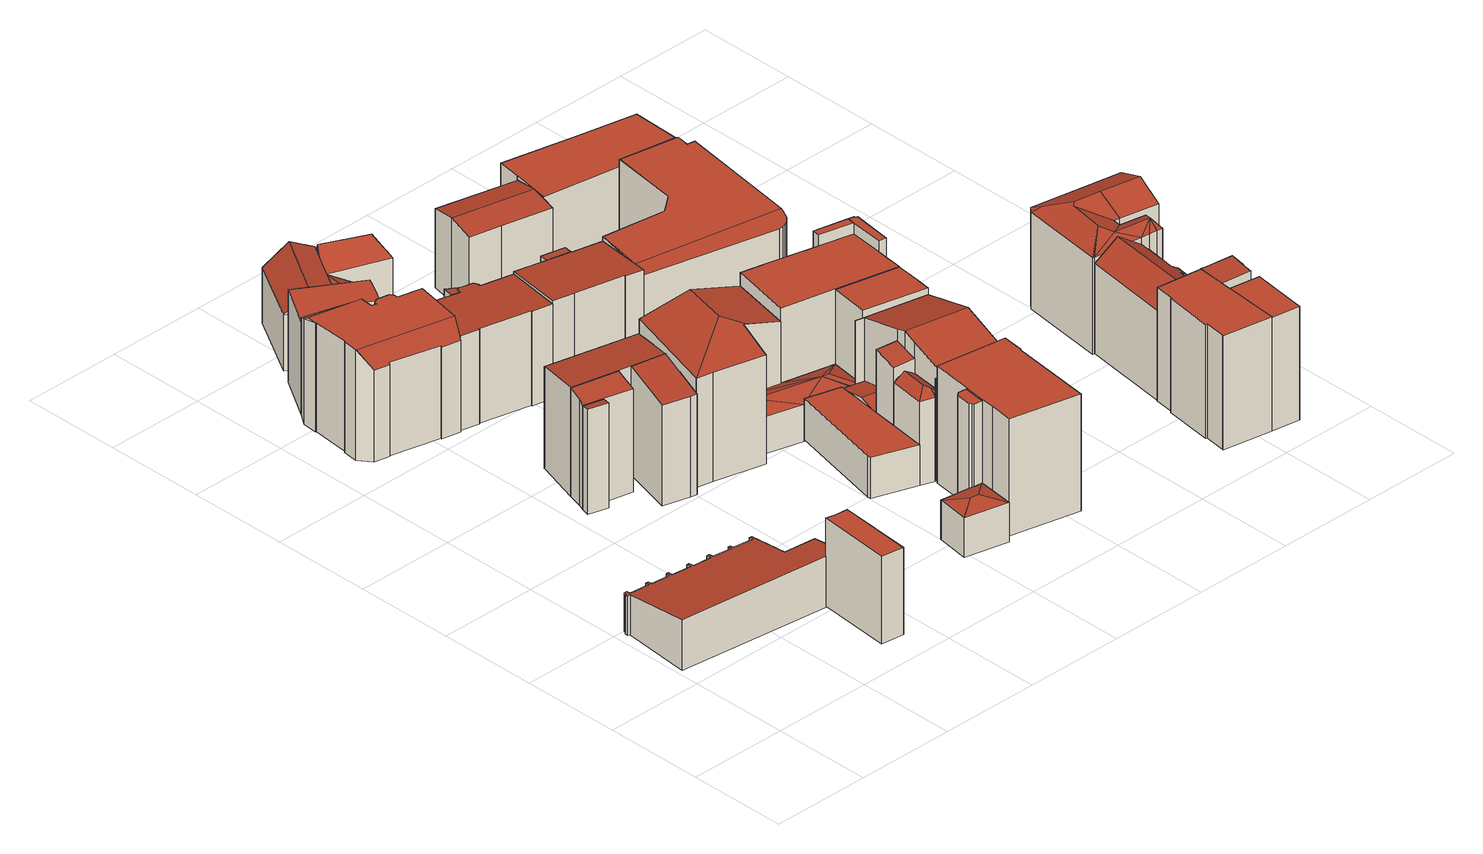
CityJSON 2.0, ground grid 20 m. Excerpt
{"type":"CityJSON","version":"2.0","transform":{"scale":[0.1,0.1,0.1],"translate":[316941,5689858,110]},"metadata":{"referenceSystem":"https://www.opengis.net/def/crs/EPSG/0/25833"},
"CityObjects":{
"building1":{"type":"Building","attributes":{"Gemeindeschluessel":14713000,"Dachtyp_tdc":"tdcPolyFlatRoof","Dachneigung":9.22,"QualitaetDacherkennung":73,"Geometrietyp2DReferenz":"3000","function":"31001_9998","roofType":"2100","measuredHeight":10.36},"geometry":[{"type":"MultiSurface","lod":"2","boundaries":[[[0,1,2,3]],[[1,4,5,2]],[[4,6,7,5]],[[6,8,9,7]],[[8,10,11,9]],[[10,12,13,11]],[[12,14,15,13]],[[14,16,17,15]],[[16,18,19,17]],[[18,20,21,19]],[[20,22,23,21]],[[22,24,25,23]],[[24,26,27,25]],[[26,28,29,27]],[[28,30,31,29]],[[30,32,33,31]],[[32,34,35,33]],[[34,36,37,35]],[[36,38,39,37]],[[38,40,41,39]],[[40,42,43,41]],[[42,44,45,43]],[[44,46,47,45]],[[46,48,49,47]],[[48,50,51,49]],[[50,52,53,51]],[[52,54,55,53]],[[54,56,57,55]],[[56,58,59,57]],[[58,60,61,59]],[[60,62,63,61]],[[62,64,65,63]],[[64,66,67,65]],[[66,68,69,67]],[[68,70,71,69]],[[70,0,3,71]],[[70,68,66,64,62,60,58,56,54,52,50,48,46,44,42,40,38,36,34,32,30,28,26,24,22,20,18,16,14,12,10,8,6,4,1,0]],[[3,2,5,7,9,11,13,15,17,19,21,23,25,27,29,31,33,35,37,39,41,43,45,47,49,51,53,55,57,59,61,63,65,67,69,71]]],"semantics":{"surfaces":[{"type":"WallSurface"},{"type":"RoofSurface"},{"type":"GroundSurface"}],"values":[0,0,0,0,0,0,0,0,0,0,0,0,0,0,0,0,0,0,0,0,0,0,0,0,0,0,0,0,0,0,0,0,0,0,0,0,1,2]}}]},
"building2":{"type":"Building","attributes":{"Dachtyp_tdc":"tdcPolyFlatRoof","Gemeindeschluessel":14713000,"Dachneigung":3.33,"QualitaetDacherkennung":44,"Geometrietyp2DReferenz":"3000","function":"31001_9998","roofType":"2100","measuredHeight":17.86},"geometry":[{"type":"MultiSurface","lod":"2","boundaries":[[[72,73,74,75]],[[73,76,77,74]],[[76,78,79,77]],[[78,80,81,79]],[[80,72,75,81]],[[80,78,76,73,72]],[[75,74,77,79,81]]],"semantics":{"surfaces":[{"type":"WallSurface"},{"type":"RoofSurface"},{"type":"GroundSurface"}],"values":[0,0,0,0,0,1,2]}}]},
"building3":{"type":"Building","attributes":{"Dachtyp_tdc":"tdcFreeFormRoof","Gemeindeschluessel":14713000,"Dachneigung":1.75,"QualitaetDacherkennung":52,"Geometrietyp2DReferenz":"3000","function":"31001_9998","roofType":"5000","measuredHeight":22.44},"geometry":[{"type":"MultiSurface","lod":"2","boundaries":[[[82,83,84,85]],[[83,86,87,84]],[[86,88,89,87]],[[88,90,91,89]],[[90,92,93,91]],[[92,94,95,93]],[[94,96,97,95]],[[96,98,99,97]],[[98,100,101,99]],[[100,102,103,101]],[[102,104,105,103]],[[104,106,107,105]],[[106,108,109,107]],[[108,110,111,109]],[[110,112,113,111]],[[112,114,115,113]],[[114,116,117,115]],[[116,118,119,117]],[[118,120,121,119]],[[120,122,123,121]],[[122,124,125,123]],[[124,82,85,125]],[[94,92,90,88,86,83,126,127]],[[128,110,108,106,129]],[[126,82,124,122,120,118,116,114,112,128,129,104,102,100,98,96,127]],[[106,104,129]],[[112,110,128]],[[83,82,126]],[[96,94,127]],[[85,84,87,89,91,93,95,97,99,101,103,105,107,109,111,113,115,117,119,121,123,125]]],"semantics":{"surfaces":[{"type":"WallSurface"},{"type":"RoofSurface"},{"type":"GroundSurface"}],"values":[0,0,0,0,0,0,0,0,0,0,0,0,0,0,0,0,0,0,0,0,0,0,1,1,1,0,0,0,0,2]}}]},
"building4":{"type":"Building","attributes":{"Gemeindeschluessel":14713000,"Geometrietyp2DReferenz":"3000","function":"31001_9998","roofType":"9999"},"children":["building4-1","building4-2","building4-3","building4-4"]},
"building4-1":{"type":"BuildingPart","attributes":{"Dachtyp_tdc":"tdcPolyFlatRoof","Dachneigung":12,"QualitaetDacherkennung":56,"Geometrietyp2DReferenz":"3000","roofType":"2100","measuredHeight":21.96},"parents":["building4"],"geometry":[{"type":"MultiSurface","lod":"2","boundaries":[[[130,131,132,133,134]],[[135,136,137,138,139]],[[136,140,141,137]],[[142,130,134,143]],[[142,140,136,135,131,130]],[[134,133,138,137,141,143]],[[139,132,131,135]],[[139,138,133,132]],[[143,141,140,142]]],"semantics":{"surfaces":[{"type":"WallSurface"},{"type":"RoofSurface"},{"type":"GroundSurface"},{"type":"ClosureSurface"}],"values":[0,0,0,0,1,2,0,3,3]}}]},
"building4-2":{"type":"BuildingPart","attributes":{"Dachtyp_tdc":"tdcPolyFlatRoof","Dachneigung":8.39,"QualitaetDacherkennung":35,"Geometrietyp2DReferenz":"3000","roofType":"2100","measuredHeight":22.02},"parents":["building4"],"geometry":[{"type":"MultiSurface","lod":"2","boundaries":[[[144,145,146,147]],[[145,148,149,146]],[[148,150,151,149]],[[150,152,153,151]],[[152,154,155,153]],[[152,150,148,145,144,154]],[[155,147,146,149,151,153]],[[147,155,154,144]]],"semantics":{"surfaces":[{"type":"WallSurface"},{"type":"RoofSurface"},{"type":"GroundSurface"},{"type":"ClosureSurface"}],"values":[0,0,0,0,0,1,2,3]}}]},
"building4-3":{"type":"BuildingPart","attributes":{"Dachtyp_tdc":"tdcPolyFlatRoof","Dachneigung":8.34,"QualitaetDacherkennung":40,"Geometrietyp2DReferenz":"3000","roofType":"2100","measuredHeight":21.25},"parents":["building4"],"geometry":[{"type":"MultiSurface","lod":"2","boundaries":[[[132,156,157,133]],[[156,158,159,157]],[[158,139,138,159]],[[139,158,156,132]],[[133,157,159,138]],[[132,133,138,139]]],"semantics":{"surfaces":[{"type":"WallSurface"},{"type":"RoofSurface"},{"type":"GroundSurface"},{"type":"ClosureSurface"}],"values":[0,0,0,1,2,3]}}]},
"building4-4":{"type":"BuildingPart","attributes":{"Dachtyp_tdc":"tdcPolyFlatRoof","Dachneigung":8.18,"QualitaetDacherkennung":77,"Geometrietyp2DReferenz":"3000","roofType":"2100","measuredHeight":22.06},"parents":["building4"],"geometry":[{"type":"MultiSurface","lod":"2","boundaries":[[[160,144,147,161]],[[162,163,142,143,155,154]],[[164,165,166,141,140]],[[165,167,168,166]],[[167,169,170,168]],[[169,160,161,170]],[[169,167,165,164,163,162,144,160]],[[161,147,155,143,141,166,168,170]],[[154,144,162]],[[154,155,147,144]],[[140,142,163,164]],[[140,141,143,142]]],"semantics":{"surfaces":[{"type":"WallSurface"},{"type":"RoofSurface"},{"type":"GroundSurface"},{"type":"ClosureSurface"}],"values":[0,0,0,0,0,0,1,2,0,3,0,3]}}]},
"building5":{"type":"Building","attributes":{"Dachtyp_tdc":"tdcPolyFlatRoof","Gemeindeschluessel":14713000,"Dachneigung":0,"QualitaetDacherkennung":62,"Geometrietyp2DReferenz":"3000","function":"31001_9998","roofType":"1000","measuredHeight":18.76},"geometry":[{"type":"MultiSurface","lod":"2","boundaries":[[[171,172,173,109]],[[172,174,175,173]],[[174,176,177,175]],[[176,178,179,177]],[[178,180,181,179]],[[180,182,183,181]],[[182,184,185,183]],[[184,186,111,185]],[[186,171,109,111]],[[186,184,182,180,178,176,174,172,171]],[[109,173,175,177,179,181,183,185,111]]],"semantics":{"surfaces":[{"type":"WallSurface"},{"type":"RoofSurface"},{"type":"GroundSurface"}],"values":[0,0,0,0,0,0,0,0,0,1,2]}}]},
"building6":{"type":"Building","attributes":{"Dachtyp_tdc":"tdcFreeFormRoof","Gemeindeschluessel":14713000,"Dachneigung":15.65,"QualitaetDacherkennung":9,"Geometrietyp2DReferenz":"3000","function":"31001_9998","roofType":"5000","measuredHeight":9.05},"geometry":[{"type":"MultiSurface","lod":"2","boundaries":[[[187,188,189,190]],[[188,191,192,189]],[[191,193,194,192]],[[193,195,196,194]],[[195,197,198,196]],[[197,199,200,198]],[[199,187,190,200]],[[195,193,201]],[[193,191,188,187,199,202,201]],[[199,197,202]],[[197,195,201,202]],[[190,189,192,194,196,198,200]]],"semantics":{"surfaces":[{"type":"WallSurface"},{"type":"RoofSurface"},{"type":"GroundSurface"}],"values":[0,0,0,0,0,0,0,1,1,1,1,2]}}]},
"building7":{"type":"Building","attributes":{"Dachtyp_tdc":"tdcPolyFlatRoof","Gemeindeschluessel":14713000,"Dachneigung":5.08,"QualitaetDacherkennung":82,"Geometrietyp2DReferenz":"3000","function":"31001_9998","roofType":"2100","measuredHeight":6.04},"geometry":[{"type":"MultiSurface","lod":"2","boundaries":[[[203,204,205,206]],[[204,207,208,205]],[[207,209,210,208]],[[209,211,212,210]],[[211,203,206,212]],[[211,209,207,204,203]],[[206,205,208,210,212]]],"semantics":{"surfaces":[{"type":"WallSurface"},{"type":"RoofSurface"},{"type":"GroundSurface"}],"values":[0,0,0,0,0,1,2]}}]},
"building8":{"type":"Building","attributes":{"Dachtyp_tdc":"tdcPolyFlatRoof","Gemeindeschluessel":14713000,"Dachneigung":3.83,"QualitaetDacherkennung":79,"Geometrietyp2DReferenz":"3000","function":"31001_9998","roofType":"2100","measuredHeight":19.21},"geometry":[{"type":"MultiSurface","lod":"2","boundaries":[[[213,214,215,216]],[[214,217,206,215]],[[217,218,219,206]],[[218,220,212,219]],[[220,221,222,212]],[[221,223,224,222]],[[223,225,226,224]],[[225,227,228,226]],[[227,229,230,228]],[[229,231,232,230]],[[231,233,234,232]],[[233,235,236,234]],[[235,237,238,236]],[[237,239,240,238]],[[239,241,242,240]],[[241,243,244,242]],[[243,213,216,244]],[[243,241,239,237,235,233,231,229,227,225,223,221,220,218,217,214,213]],[[216,215,206,219,212,222,224,226,228,230,232,234,236,238,240,242,244]]],"semantics":{"surfaces":[{"type":"WallSurface"},{"type":"RoofSurface"},{"type":"GroundSurface"}],"values":[0,0,0,0,0,0,0,0,0,0,0,0,0,0,0,0,0,1,2]}}]},
"building9":{"type":"Building","attributes":{"Dachtyp_tdc":"tdcPolyFlatRoof","Gemeindeschluessel":14713000,"Dachneigung":3.35,"QualitaetDacherkennung":30,"Geometrietyp2DReferenz":"3000","function":"31001_9998","roofType":"2100","measuredHeight":17.13},"geometry":[{"type":"MultiSurface","lod":"2","boundaries":[[[245,246,247,248]],[[246,249,250,247]],[[249,251,252,250]],[[251,223,253,252]],[[223,245,248,253]],[[223,251,249,246,245]],[[248,247,250,252,253]]],"semantics":{"surfaces":[{"type":"WallSurface"},{"type":"RoofSurface"},{"type":"GroundSurface"}],"values":[0,0,0,0,0,1,2]}}]},
"building10":{"type":"Building","attributes":{"Gemeindeschluessel":14713000,"Geometrietyp2DReferenz":"3000","function":"31001_9998","roofType":"9999"},"children":["building10-1","building10-2","building10-3"]},
"building10-1":{"type":"BuildingPart","attributes":{"Dachtyp_tdc":"tdcGableRoof","Dachneigung":42.15,"QualitaetDacherkennung":48,"Geometrietyp2DReferenz":"3000","roofType":"3100","measuredHeight":15.61},"parents":["building10"],"geometry":[{"type":"MultiSurface","lod":"2","boundaries":[[[254,255,256,257]],[[258,259,260,261,262]],[[263,264,265,266]],[[264,254,257,265]],[[264,267,268,254]],[[269,270,271,272,273,274,268,267,275]],[[263,275,267,264]],[[254,268,274,276,255]],[[258,270,269,259]],[[257,256,277,261,260,266,265]],[[261,277,278,258,262]],[[277,256,255,278]],[[266,260,259,263]],[[259,269,275,263]],[[258,271,270]],[[276,274,273]],[[258,278,272,271]],[[278,255,276,273,272]]],"semantics":{"surfaces":[{"type":"WallSurface"},{"type":"RoofSurface"},{"type":"GroundSurface"},{"type":"ClosureSurface"}],"values":[0,0,0,0,1,1,0,0,0,2,3,3,3,3,0,0,3,3]}}]},
"building10-2":{"type":"BuildingPart","attributes":{"Dachtyp_tdc":"tdcFreeFormRoof","Dachneigung":56.53,"QualitaetDacherkennung":8,"Geometrietyp2DReferenz":"3000","roofType":"5000","measuredHeight":15.23},"parents":["building10"],"geometry":[{"type":"MultiSurface","lod":"2","boundaries":[[[279,280,281,282]],[[280,283,284,281]],[[283,285,286,284]],[[285,262,261,286]],[[276,287,288,256,255]],[[287,279,282,288]],[[289,271,258,262,285,290]],[[285,283,280,279,290]],[[279,287,276,273,289,290]],[[282,281,284,286,261,277,256,288]],[[272,271,289]],[[277,261,262,258,278]],[[278,258,271,272]],[[273,272,289]],[[277,278,255,256]],[[278,272,273,276,255]]],"semantics":{"surfaces":[{"type":"WallSurface"},{"type":"RoofSurface"},{"type":"GroundSurface"},{"type":"ClosureSurface"}],"values":[0,0,0,0,0,0,1,1,1,2,0,3,3,0,3,3]}}]},
"building10-3":{"type":"BuildingPart","attributes":{"Dachtyp_tdc":"tdcHipAndGableRoof","Dachneigung":42.66,"QualitaetDacherkennung":49,"Geometrietyp2DReferenz":"3000","roofType":"5000","measuredHeight":14.27},"parents":["building10"],"geometry":[{"type":"MultiSurface","lod":"2","boundaries":[[[291,292,293,260,259,269]],[[292,294,295,293]],[[294,296,275,263,266,295]],[[292,291,297]],[[296,294,298]],[[291,296,298,297]],[[294,292,297,298]],[[266,260,293,295]],[[291,269,275,296]],[[259,260,266,263]],[[259,263,275,269]]],"semantics":{"surfaces":[{"type":"WallSurface"},{"type":"RoofSurface"},{"type":"GroundSurface"},{"type":"ClosureSurface"}],"values":[0,0,0,1,0,1,1,2,0,3,3]}}]},
"building11":{"type":"Building","attributes":{"Dachtyp_tdc":"tdcFreeFormRoof","Gemeindeschluessel":14713000,"Dachneigung":13.55,"QualitaetDacherkennung":41,"Geometrietyp2DReferenz":"3000","function":"31001_9998","roofType":"5000","measuredHeight":24.9},"geometry":[{"type":"MultiSurface","lod":"2","boundaries":[[[299,300,301,302]],[[300,303,304,301]],[[303,305,306,304]],[[305,307,308,306]],[[307,309,310,308]],[[309,311,312,310]],[[311,313,314,312]],[[313,299,302,314]],[[303,315,316,309,307,305]],[[315,300,299,317,316]],[[316,317,313,311,309]],[[303,300,315]],[[299,313,317]],[[302,301,304,306,308,310,312,314]]],"semantics":{"surfaces":[{"type":"WallSurface"},{"type":"RoofSurface"},{"type":"GroundSurface"}],"values":[0,0,0,0,0,0,0,0,1,1,1,0,0,2]}}]},
"building12":{"type":"Building","attributes":{"Gemeindeschluessel":14713000,"Geometrietyp2DReferenz":"3000","function":"31001_9998","roofType":"9999"},"children":["building12-1","building12-2","building12-3"]},
"building12-1":{"type":"BuildingPart","attributes":{"Dachtyp_tdc":"tdcPolyFlatRoof","Dachneigung":0,"QualitaetDacherkennung":74,"Geometrietyp2DReferenz":"3000","roofType":"1000","measuredHeight":8.36},"parents":["building12"],"geometry":[{"type":"MultiSurface","lod":"2","boundaries":[[[318,319,320,321]],[[319,322,323,320]],[[322,324,325,326,323]],[[327,328,329,330,331,332]],[[333,318,321,334]],[[333,328,327,335,336,324,322,319,318]],[[321,320,323,326,330,329,334]],[[332,335,327]],[[336,325,324]],[[331,330,326,325]],[[331,325,336,335,332]],[[334,329,328,333]]],"semantics":{"surfaces":[{"type":"WallSurface"},{"type":"RoofSurface"},{"type":"GroundSurface"},{"type":"ClosureSurface"}],"values":[0,0,0,0,0,1,2,0,0,3,3,3]}}]},
"building12-2":{"type":"BuildingPart","attributes":{"Dachtyp_tdc":"tdcGableRoof","Dachneigung":11.64,"QualitaetDacherkennung":30,"Geometrietyp2DReferenz":"3000","roofType":"3100","measuredHeight":9.16},"parents":["building12"],"geometry":[{"type":"MultiSurface","lod":"2","boundaries":[[[325,337,338,326]],[[337,339,340,338]],[[339,341,342,340]],[[341,331,330,342]],[[332,343,344,345,335]],[[339,337,325,336,345,344]],[[339,344,343,341]],[[341,343,332,331]],[[330,326,338,340,342]],[[326,330,331,325]],[[335,345,336]],[[331,332,335,336,325]]],"semantics":{"surfaces":[{"type":"WallSurface"},{"type":"RoofSurface"},{"type":"GroundSurface"},{"type":"ClosureSurface"}],"values":[0,0,0,0,1,1,0,0,2,3,0,3]}}]},
"building12-3":{"type":"BuildingPart","attributes":{"Dachtyp_tdc":"tdcFreeFormRoof","Dachneigung":32.38,"QualitaetDacherkennung":17,"Geometrietyp2DReferenz":"3000","roofType":"5000","measuredHeight":18.48},"parents":["building12"],"geometry":[{"type":"MultiSurface","lod":"2","boundaries":[[[346,347,348,329,328]],[[347,349,350,348]],[[349,351,352,350]],[[351,353,333,334,352]],[[354,355,353,351]],[[354,351,349]],[[356,355,354,349,347]],[[356,347,346]],[[355,356,346,353]],[[329,348,350,352,334]],[[328,333,353,346]],[[328,329,334,333]]],"semantics":{"surfaces":[{"type":"WallSurface"},{"type":"RoofSurface"},{"type":"GroundSurface"},{"type":"ClosureSurface"}],"values":[0,0,0,0,1,1,1,0,1,2,0,3]}}]},
"building13":{"type":"Building","attributes":{"Gemeindeschluessel":14713000,"Geometrietyp2DReferenz":"3000","function":"31001_9998","roofType":"9999"},"children":["building13-1","building13-2"]},
"building13-1":{"type":"BuildingPart","attributes":{"Dachtyp_tdc":"tdcPolyFlatRoof","Dachneigung":0,"QualitaetDacherkennung":67,"Geometrietyp2DReferenz":"3000","roofType":"1000","measuredHeight":23.71},"parents":["building13"],"geometry":[{"type":"MultiSurface","lod":"2","boundaries":[[[357,358,359,360]],[[358,361,362,359]],[[361,363,362]],[[364,365,366]],[[364,367,368,365]],[[367,369,370,368]],[[369,371,372,370]],[[371,373,374,372]],[[373,375,376,374]],[[375,357,360,376]],[[375,373,371,369,367,364,361,358,357]],[[360,359,362,365,368,370,372,374,376]],[[366,363,361,364]],[[366,365,362,363]]],"semantics":{"surfaces":[{"type":"WallSurface"},{"type":"RoofSurface"},{"type":"GroundSurface"},{"type":"ClosureSurface"}],"values":[0,0,0,0,0,0,0,0,0,0,1,2,0,3]}}]},
"building13-2":{"type":"BuildingPart","attributes":{"Dachtyp_tdc":"tdcPolyFlatRoof","Dachneigung":0,"QualitaetDacherkennung":60,"Geometrietyp2DReferenz":"3000","roofType":"1000","measuredHeight":23.44},"parents":["building13"],"geometry":[{"type":"MultiSurface","lod":"2","boundaries":[[[377,378,379,380]],[[378,381,382,379]],[[381,383,384,382]],[[383,385,386,384]],[[385,366,365,386]],[[363,377,380,362]],[[363,366,385,383,381,378,377]],[[380,379,382,384,386,365,362]],[[362,365,366,363]]],"semantics":{"surfaces":[{"type":"WallSurface"},{"type":"RoofSurface"},{"type":"GroundSurface"},{"type":"ClosureSurface"}],"values":[0,0,0,0,0,0,1,2,3]}}]},
"building14":{"type":"Building","attributes":{"Dachtyp_tdc":"tdcPolyFlatRoof","Gemeindeschluessel":14713000,"Dachneigung":2.97,"QualitaetDacherkennung":67,"Geometrietyp2DReferenz":"3000","function":"31001_9998","roofType":"2100","measuredHeight":4.56},"geometry":[{"type":"MultiSurface","lod":"2","boundaries":[[[387,388,389,390]],[[388,391,392,389]],[[391,393,394,392]],[[393,395,396,394]],[[395,397,398,396]],[[397,387,390,398]],[[397,395,393,391,388,387]],[[390,389,392,394,396,398]]],"semantics":{"surfaces":[{"type":"WallSurface"},{"type":"RoofSurface"},{"type":"GroundSurface"}],"values":[0,0,0,0,0,0,1,2]}}]},
"building15":{"type":"Building","attributes":{"Dachtyp_tdc":"tdcFreeFormRoof","Gemeindeschluessel":14713000,"Dachneigung":21.19,"QualitaetDacherkennung":15,"Geometrietyp2DReferenz":"3000","function":"31001_9998","roofType":"5000","measuredHeight":9},"geometry":[{"type":"MultiSurface","lod":"2","boundaries":[[[399,400,401,402]],[[400,403,404,401]],[[403,405,406,404]],[[405,407,408,406]],[[407,409,410,408]],[[409,411,412,410]],[[411,413,414,412]],[[413,399,402,414]],[[399,415,416]],[[413,415,399]],[[411,415,413]],[[415,411,417]],[[417,411,409]],[[415,407,405]],[[417,407,415]],[[407,417,409]],[[415,405,403]],[[416,415,403,400]],[[416,400,399]],[[402,401,404,406,408,410,412,414]]],"semantics":{"surfaces":[{"type":"WallSurface"},{"type":"RoofSurface"},{"type":"GroundSurface"}],"values":[0,0,0,0,0,0,0,0,1,1,1,1,0,1,1,1,1,1,1,2]}}]},
"building16":{"type":"Building","attributes":{"Gemeindeschluessel":14713000,"Geometrietyp2DReferenz":"3000","function":"31001_9998","roofType":"9999"},"children":["building16-1","building16-2"]},
"building16-1":{"type":"BuildingPart","attributes":{"Dachtyp_tdc":"tdcPolyFlatRoof","Dachneigung":3.67,"QualitaetDacherkennung":68,"Geometrietyp2DReferenz":"3000","roofType":"2100","measuredHeight":17.48},"parents":["building16"],"geometry":[{"type":"MultiSurface","lod":"2","boundaries":[[[418,419,420,421]],[[419,422,423,420]],[[422,424,425,423]],[[424,426,427,425]],[[424,422,419,418,428,426]],[[427,429,421,420,423,425]],[[428,429,427,426]],[[418,421,429,428]]],"semantics":{"surfaces":[{"type":"WallSurface"},{"type":"RoofSurface"},{"type":"GroundSurface"},{"type":"ClosureSurface"}],"values":[0,0,0,0,1,2,3,3]}}]},
"building16-2":{"type":"BuildingPart","attributes":{"Dachtyp_tdc":"tdcPolyFlatRoof","Dachneigung":4.41,"QualitaetDacherkennung":81,"Geometrietyp2DReferenz":"3000","roofType":"2100","measuredHeight":18.44},"parents":["building16"],"geometry":[{"type":"MultiSurface","lod":"2","boundaries":[[[430,431,432,433]],[[431,434,418,421,432]],[[435,436,437,427,426]],[[436,438,439,437]],[[438,440,441,439]],[[440,442,443,441]],[[442,444,445,443]],[[444,446,447,445]],[[446,448,449,447]],[[448,450,451,449]],[[450,430,433,451]],[[450,448,446,444,442,440,438,436,435,452,434,431,430]],[[433,432,421,429,427,437,439,441,443,445,447,449,451]],[[428,418,434,452]],[[428,429,421,418]],[[426,428,452,435]],[[426,427,429,428]]],"semantics":{"surfaces":[{"type":"WallSurface"},{"type":"RoofSurface"},{"type":"GroundSurface"},{"type":"ClosureSurface"}],"values":[0,0,0,0,0,0,0,0,0,0,0,1,2,0,3,0,3]}}]},
"building17":{"type":"Building","attributes":{"Dachtyp_tdc":"tdcFreeFormRoof","Gemeindeschluessel":14713000,"Dachneigung":44.45,"QualitaetDacherkennung":70,"Geometrietyp2DReferenz":"3000","function":"31001_9998","roofType":"5000","measuredHeight":7.92},"geometry":[{"type":"MultiSurface","lod":"2","boundaries":[[[453,454,455,456]],[[454,457,458,455]],[[457,459,460,458]],[[459,453,456,460]],[[457,454,461]],[[461,454,453,462]],[[457,461,462,459]],[[453,459,462]],[[456,455,458,460]]],"semantics":{"surfaces":[{"type":"WallSurface"},{"type":"RoofSurface"},{"type":"GroundSurface"}],"values":[0,0,0,0,1,1,1,0,2]}}]},
"building18":{"type":"Building","attributes":{"Gemeindeschluessel":14713000,"Geometrietyp2DReferenz":"3000","function":"31001_9998","roofType":"9999"},"children":["building18-1","building18-2"]},
"building18-1":{"type":"BuildingPart","attributes":{"Dachtyp_tdc":"tdcGableRoof","Dachneigung":16.4,"QualitaetDacherkennung":49,"Geometrietyp2DReferenz":"3000","roofType":"3100","measuredHeight":23.8},"parents":["building18"],"geometry":[{"type":"MultiSurface","lod":"2","boundaries":[[[463,464,465,466]],[[464,467,468,465]],[[467,469,470,468]],[[469,471,472,470]],[[471,473,474,472]],[[473,475,476,474]],[[475,477,478,476]],[[477,479,480,478]],[[479,481,482,480]],[[481,483,484,482]],[[483,485,486,487,484]],[[488,489,490,491,492]],[[489,463,466,490]],[[493,485,483,481,479,477,475,473,471]],[[471,469,467,464,463,489,488,493]],[[466,465,468,470,472,474,476,478,480,482,484,487,494,491,490]],[[495,486,485,493]],[[494,487,486,495]],[[488,492,495,493]],[[492,491,494,495]]],"semantics":{"surfaces":[{"type":"WallSurface"},{"type":"RoofSurface"},{"type":"GroundSurface"},{"type":"ClosureSurface"}],"values":[0,0,0,0,0,0,0,0,0,0,0,0,0,1,1,2,0,3,0,3]}}]},
"building18-2":{"type":"BuildingPart","attributes":{"Dachtyp_tdc":"tdcPolyFlatRoof","Dachneigung":11.97,"QualitaetDacherkennung":52,"Geometrietyp2DReferenz":"3000","roofType":"2100","measuredHeight":20.73},"parents":["building18"],"geometry":[{"type":"MultiSurface","lod":"2","boundaries":[[[496,497,498,499]],[[497,492,491,498]],[[486,496,499,487]],[[486,495,492,497,496]],[[499,498,491,494,487]],[[486,487,494,495]],[[495,494,491,492]]],"semantics":{"surfaces":[{"type":"WallSurface"},{"type":"RoofSurface"},{"type":"GroundSurface"},{"type":"ClosureSurface"}],"values":[0,0,0,1,2,3,3]}}]},
"building19":{"type":"Building","attributes":{"Dachtyp_tdc":"tdcPolyFlatRoof","Gemeindeschluessel":14713000,"Dachneigung":4.65,"QualitaetDacherkennung":54,"Geometrietyp2DReferenz":"3000","function":"31001_9998","roofType":"2100","measuredHeight":5},"geometry":[{"type":"MultiSurface","lod":"2","boundaries":[[[500,501,502,503]],[[501,454,455,502]],[[454,504,456,455]],[[504,500,503,456]],[[504,454,501,500]],[[503,502,455,456]]],"semantics":{"surfaces":[{"type":"WallSurface"},{"type":"RoofSurface"},{"type":"GroundSurface"}],"values":[0,0,0,0,1,2]}}]},
"building20":{"type":"Building","attributes":{"Gemeindeschluessel":14713000,"Geometrietyp2DReferenz":"3000","function":"31001_9998","roofType":"9999"},"children":["building20-1","building20-2","building20-3","building20-4","building20-5","building20-6"]},
"building20-1":{"type":"BuildingPart","attributes":{"Dachtyp_tdc":"tdcPolyFlatRoof","Dachneigung":0,"QualitaetDacherkennung":62,"Geometrietyp2DReferenz":"3000","roofType":"1000","measuredHeight":23.33},"parents":["building20"],"geometry":[{"type":"MultiSurface","lod":"2","boundaries":[[[505,506,507,508,509]],[[510,511,512,513]],[[511,514,512]],[[515,516,517,518,519]],[[516,520,521,517]],[[520,522,523,521]],[[522,524,523]],[[522,520,516,515,525,511,510,526,506,505]],[[508,507,527,513,512,528,518,517,521,523]],[[527,507,506,526]],[[513,527,526,510]],[[529,514,511,525,530]],[[528,512,514,529]],[[519,530,525,515]],[[519,518,528,529,530]],[[509,524,522,505]],[[509,508,523,524]]],"semantics":{"surfaces":[{"type":"WallSurface"},{"type":"RoofSurface"},{"type":"GroundSurface"},{"type":"ClosureSurface"}],"values":[0,0,0,0,0,0,0,1,2,3,3,0,3,0,3,0,3]}}]},
"building20-2":{"type":"BuildingPart","attributes":{"Dachtyp_tdc":"tdcPolyFlatRoof","Dachneigung":0,"QualitaetDacherkennung":31,"Geometrietyp2DReferenz":"3000","roofType":"1000","measuredHeight":25.54},"parents":["building20"],"geometry":[{"type":"MultiSurface","lod":"2","boundaries":[[[531,532,533,534]],[[532,535,510,513,533]],[[536,537,538,539]],[[537,540,541,538]],[[540,531,534,541]],[[540,537,536,542,535,532,531]],[[534,533,513,527,539,538,541]],[[526,510,535,542]],[[527,513,510,526]],[[539,527,526,542,536]]],"semantics":{"surfaces":[{"type":"WallSurface"},{"type":"RoofSurface"},{"type":"GroundSurface"},{"type":"ClosureSurface"}],"values":[0,0,0,0,0,1,2,0,3,3]}}]},
"building20-3":{"type":"BuildingPart","attributes":{"Dachtyp_tdc":"tdcFreeFormRoof","Dachneigung":22.47,"QualitaetDacherkennung":70,"Geometrietyp2DReferenz":"3000","roofType":"5000","measuredHeight":20.54},"parents":["building20"],"geometry":[{"type":"MultiSurface","lod":"2","boundaries":[[[543,544,545,546]],[[544,547,548,545]],[[514,543,546,512]],[[549,547,544]],[[550,549,544,543]],[[550,543,514]],[[549,550,514,529,547]],[[546,545,548,528,512]],[[512,528,529,514]],[[528,548,547,529]]],"semantics":{"surfaces":[{"type":"WallSurface"},{"type":"RoofSurface"},{"type":"GroundSurface"},{"type":"ClosureSurface"}],"values":[0,0,0,1,1,1,1,2,3,3]}}]},
"building20-4":{"type":"BuildingPart","attributes":{"Dachtyp_tdc":"tdcPolyFlatRoof","Dachneigung":0,"QualitaetDacherkennung":27,"Geometrietyp2DReferenz":"3000","roofType":"1000","measuredHeight":25.56},"parents":["building20"],"geometry":[{"type":"MultiSurface","lod":"2","boundaries":[[[551,552,553,507,506]],[[552,536,539,553]],[[542,536,552,551]],[[507,553,539,527]],[[539,536,542,526,527]],[[506,526,542,551]],[[506,507,527,526]]],"semantics":{"surfaces":[{"type":"WallSurface"},{"type":"RoofSurface"},{"type":"GroundSurface"},{"type":"ClosureSurface"}],"values":[0,0,1,2,3,0,3]}}]},
"building20-5":{"type":"BuildingPart","attributes":{"Dachtyp_tdc":"tdcPolyFlatRoof","Dachneigung":0,"QualitaetDacherkennung":75,"Geometrietyp2DReferenz":"3000","roofType":"1000","measuredHeight":23.23},"parents":["building20"],"geometry":[{"type":"MultiSurface","lod":"2","boundaries":[[[554,519,518,555]],[[556,557,558,548,547]],[[557,554,555,558]],[[557,556,530,519,554]],[[555,518,528,548,558]],[[528,518,519,530,529]],[[547,529,530,556]],[[528,529,547,548]]],"semantics":{"surfaces":[{"type":"WallSurface"},{"type":"RoofSurface"},{"type":"GroundSurface"},{"type":"ClosureSurface"}],"values":[0,0,0,1,2,3,0,3]}}]},
"building20-6":{"type":"BuildingPart","attributes":{"Dachtyp_tdc":"tdcFreeFormRoof","Dachneigung":69.81,"QualitaetDacherkennung":42,"Geometrietyp2DReferenz":"3000","roofType":"5000","measuredHeight":21.46},"parents":["building20"],"geometry":[{"type":"MultiSurface","lod":"2","boundaries":[[[524,559,560,523]],[[559,561,562,560]],[[561,509,508,562]],[[563,509,561]],[[564,563,561,559]],[[564,559,524]],[[563,564,524,509]],[[560,562,508,523]],[[523,508,509,524]]],"semantics":{"surfaces":[{"type":"WallSurface"},{"type":"RoofSurface"},{"type":"GroundSurface"},{"type":"ClosureSurface"}],"values":[0,0,0,1,1,1,1,2,3]}}]},
"building21":{"type":"Building","attributes":{"Dachtyp_tdc":"tdcGableRoof","Gemeindeschluessel":14713000,"Dachneigung":10.1,"QualitaetDacherkennung":61,"Geometrietyp2DReferenz":"3000","function":"31001_9998","roofType":"3100","measuredHeight":17.11},"geometry":[{"type":"MultiSurface","lod":"2","boundaries":[[[565,566,567,568]],[[566,569,570,567]],[[569,571,572,570]],[[571,573,574,572]],[[573,575,576,574]],[[575,577,578,576]],[[577,579,580,578]],[[579,581,582,580]],[[581,565,568,582]],[[577,575,573,571,569]],[[569,566,565,581,579,577]],[[568,567,570,572,574,576,578,580,582]]],"semantics":{"surfaces":[{"type":"WallSurface"},{"type":"RoofSurface"},{"type":"GroundSurface"}],"values":[0,0,0,0,0,0,0,0,0,1,1,2]}}]},
"building22":{"type":"Building","attributes":{"Dachtyp_tdc":"tdcFreeFormRoof","Gemeindeschluessel":14713000,"Dachneigung":1.37,"QualitaetDacherkennung":30,"Geometrietyp2DReferenz":"3000","function":"31001_9998","roofType":"5000","measuredHeight":18.06},"geometry":[{"type":"MultiSurface","lod":"2","boundaries":[[[583,584,585,586]],[[584,587,588,585]],[[587,589,590,588]],[[589,591,592,590]],[[591,593,594,592]],[[593,595,596,594]],[[595,597,598,596]],[[597,599,600,598]],[[599,601,602,600]],[[601,603,604,602]],[[603,605,606,604]],[[605,607,608,606]],[[607,609,610,608]],[[609,583,586,610]],[[611,584,583,612]],[[593,591,613,614,603,601,599,597,595]],[[613,589,587,611,612,609,607,605,614]],[[587,584,611]],[[583,609,612]],[[591,589,613]],[[605,603,614]],[[586,585,588,590,592,594,596,598,600,602,604,606,608,610]]],"semantics":{"surfaces":[{"type":"WallSurface"},{"type":"RoofSurface"},{"type":"GroundSurface"}],"values":[0,0,0,0,0,0,0,0,0,0,0,0,0,0,1,1,1,0,0,0,0,2]}}]},
"building23":{"type":"Building","attributes":{"Dachtyp_tdc":"tdcPolyFlatRoof","Gemeindeschluessel":14713000,"Dachneigung":0,"QualitaetDacherkennung":77,"Geometrietyp2DReferenz":"3000","function":"31001_9998","roofType":"1000","measuredHeight":16.82},"geometry":[{"type":"MultiSurface","lod":"2","boundaries":[[[615,616,617,618]],[[616,619,620,617]],[[619,621,622,620]],[[621,623,624,622]],[[623,625,626,624]],[[625,627,628,626]],[[627,629,630,628]],[[629,631,632,630]],[[631,615,618,632]],[[631,629,627,625,623,621,619,616,615]],[[618,617,620,622,624,626,628,630,632]]],"semantics":{"surfaces":[{"type":"WallSurface"},{"type":"RoofSurface"},{"type":"GroundSurface"}],"values":[0,0,0,0,0,0,0,0,0,1,2]}}]},
"building24":{"type":"Building","attributes":{"Gemeindeschluessel":14713000,"Geometrietyp2DReferenz":"3000","function":"31001_9998","roofType":"9999"},"children":["building24-1","building24-2","building24-3"]},
"building24-1":{"type":"BuildingPart","attributes":{"Dachtyp_tdc":"tdcPolyFlatRoof","Dachneigung":0,"QualitaetDacherkennung":49,"Geometrietyp2DReferenz":"3000","roofType":"1000","measuredHeight":22.95},"parents":["building24"],"geometry":[{"type":"MultiSurface","lod":"2","boundaries":[[[633,634,635,636]],[[634,637,638,635]],[[637,639,640,638]],[[641,633,636,642]],[[641,639,637,634,633]],[[636,635,638,640,642]],[[642,640,639,641]]],"semantics":{"surfaces":[{"type":"WallSurface"},{"type":"RoofSurface"},{"type":"GroundSurface"},{"type":"ClosureSurface"}],"values":[0,0,0,0,1,2,3]}}]},
"building24-2":{"type":"BuildingPart","attributes":{"Dachtyp_tdc":"tdcPolyFlatRoof","Dachneigung":0,"QualitaetDacherkennung":60,"Geometrietyp2DReferenz":"3000","roofType":"1000","measuredHeight":23.04},"parents":["building24"],"geometry":[{"type":"MultiSurface","lod":"2","boundaries":[[[643,644,645,646]],[[644,647,648,645]],[[647,649,650,648]],[[649,651,652,650]],[[651,653,654,652]],[[653,655,656,654]],[[655,657,658,656]],[[657,659,660,658]],[[661,662,641,642,663,664]],[[665,643,646,640,639]],[[665,662,661,666,659,657,655,653,651,649,647,644,643]],[[646,645,648,650,652,654,656,658,660,663,642,640]],[[664,666,661]],[[663,660,659,666,664]],[[639,641,662,665]],[[639,640,642,641]]],"semantics":{"surfaces":[{"type":"WallSurface"},{"type":"RoofSurface"},{"type":"GroundSurface"},{"type":"ClosureSurface"}],"values":[0,0,0,0,0,0,0,0,0,0,1,2,0,3,0,3]}}]},
"building24-3":{"type":"BuildingPart","attributes":{"Dachtyp_tdc":"tdcPolyFlatRoof","Dachneigung":4.84,"QualitaetDacherkennung":44,"Geometrietyp2DReferenz":"3000","roofType":"2100","measuredHeight":23.23},"parents":["building24"],"geometry":[{"type":"MultiSurface","lod":"2","boundaries":[[[667,668,669,660,659]],[[668,670,671,669]],[[670,672,673,671]],[[672,674,675,673]],[[674,676,677,675]],[[676,678,679,677]],[[678,680,681,679]],[[680,664,663,681]],[[680,678,676,674,672,670,668,667,666,664]],[[663,660,669,671,673,675,677,679,681]],[[659,666,667]],[[660,663,664,666,659]]],"semantics":{"surfaces":[{"type":"WallSurface"},{"type":"RoofSurface"},{"type":"GroundSurface"},{"type":"ClosureSurface"}],"values":[0,0,0,0,0,0,0,0,1,2,0,3]}}]},
"building25":{"type":"Building","attributes":{"Dachtyp_tdc":"tdcGableRoof","Gemeindeschluessel":14713000,"Dachneigung":36.06,"QualitaetDacherkennung":83,"Geometrietyp2DReferenz":"3000","function":"31001_9998","roofType":"3100","measuredHeight":21.8},"geometry":[{"type":"MultiSurface","lod":"2","boundaries":[[[682,683,684,685]],[[683,686,687,684]],[[686,688,689,687]],[[688,690,691,689]],[[690,692,693,691]],[[692,694,695,693]],[[694,696,697,695]],[[696,698,699,697]],[[698,700,701,699]],[[700,702,703,701]],[[702,704,705,703]],[[704,706,707,705]],[[706,682,685,707]],[[702,700,698,696]],[[696,694,692,690,688,686,683,682,706,704,702]],[[685,684,687,689,691,693,695,697,699,701,703,705,707]]],"semantics":{"surfaces":[{"type":"WallSurface"},{"type":"RoofSurface"},{"type":"GroundSurface"}],"values":[0,0,0,0,0,0,0,0,0,0,0,0,0,1,1,2]}}]},
"building26":{"type":"Building","attributes":{"Dachtyp_tdc":"tdcFreeFormRoof","Gemeindeschluessel":14713000,"Dachneigung":22.5,"QualitaetDacherkennung":66,"Geometrietyp2DReferenz":"3000","function":"31001_9998","roofType":"5000","measuredHeight":22.03},"geometry":[{"type":"MultiSurface","lod":"2","boundaries":[[[708,709,710,711]],[[709,712,713,710]],[[712,714,715,713]],[[714,716,717,715]],[[716,718,719,717]],[[718,720,721,719]],[[720,722,723,721]],[[722,724,725,723]],[[724,726,727,725]],[[726,728,729,727]],[[728,730,731,729]],[[730,732,733,731]],[[732,734,735,733]],[[734,708,711,735]],[[736,737,738,734,732]],[[739,736,732,730]],[[739,730,728]],[[740,737,736,739,728,726]],[[740,726,724]],[[741,738,737,740,724,722]],[[742,714,712]],[[742,716,714]],[[742,718,716]],[[743,718,742]],[[743,720,718]],[[741,720,743]],[[720,741,722]],[[742,712,709]],[[743,742,709,708]],[[738,741,743,708,734]],[[711,710,713,715,717,719,721,723,725,727,729,731,733,735]]],"semantics":{"surfaces":[{"type":"WallSurface"},{"type":"RoofSurface"},{"type":"GroundSurface"}],"values":[0,0,0,0,0,0,0,0,0,0,0,0,0,0,1,1,0,1,1,1,1,1,1,1,1,1,1,1,1,1,2]}}]}
},
"vertices":[
[309,203,118],[2,236,118],[2,236,15],[309,203,15],[16,375,96],[16,375,15],[11,376,95],[11,376,15],[12,383,94],[12,383,15],[15,382,94],[15,382,15],[16,390,93],[16,390,15],[22,390,93],[22,390,15],[21,380,95],[21,380,15],[61,376,95],[61,376,15],[63,385,93],[63,385,15],[68,385,93],[68,385,15],[67,375,95],[67,375,15],[105,371,95],[105,371,15],[107,381,93],[107,381,15],[112,381,93],[112,381,15],[111,370,95],[111,370,15],[150,366,95],[150,366,15],[151,376,93],[151,376,15],[156,376,93],[156,376,15],[156,365,95],[156,365,15],[193,361,95],[193,361,15],[194,372,93],[194,372,15],[200,372,93],[200,372,15],[199,361,95],[199,361,15],[237,356,95],[237,356,15],[238,365,93],[238,365,15],[243,365,93],[243,365,15],[243,356,95],[243,356,15],[283,351,95],[283,351,15],[284,361,93],[284,361,15],[289,360,93],[289,360,15],[281,273,107],[281,273,15],[346,266,107],[346,266,15],[341,209,117],[341,209,15],[331,200,118],[331,200,15],
[295,54,196],[309,203,196],[309,203,18],[295,54,18],[331,200,195],[331,200,18],[356,198,194],[356,198,18],[342,49,194],[342,49,18],
[280,1143,227],[253,1022,192],[253,1022,6],[280,1143,6],[215,1030,192],[215,1030,6],[215,1032,194],[215,1032,6],[116,1055,196],[116,1055,6],[115,1053,192],[115,1053,6],[85,1060,192],[85,1060,6],[66,1085,231],[66,1085,6],[70,1116,230],[70,1116,6],[72,1117,230],[72,1117,6],[80,1194,227],[80,1194,6],[79,1194,227],[79,1194,6],[81,1224,220],[81,1224,6],[98,1249,203],[98,1249,6],[185,1193,225],[185,1193,6],[183,1166,227],[183,1166,6],[193,1163,227],[193,1163,6],[194,1169,227],[194,1169,6],[203,1174,227],[203,1174,6],[228,1169,227],[228,1169,6],[233,1162,227],[233,1162,6],[232,1154,227],[232,1154,6],[257,1041,231],[67,1084,231],[185,1191,227],[81,1214,227],
[331,687,217],[274,700,218],[274,700,217],[274,700,7],[331,687,7],[234,710,218],[238,722,221],[238,722,7],[234,710,7],[234,710,217],[247,752,227],[247,752,7],[341,732,227],[341,732,7],
[433,713,228],[403,609,212],[403,609,7],[433,713,7],[403,607,211],[403,607,7],[390,609,211],[390,609,7],[336,623,211],[336,623,7],[365,727,227],[365,727,7],
[268,682,220],[268,682,7],[229,693,220],[229,693,7],
[458,802,214],[458,802,7],[365,727,228],[341,732,228],[247,752,228],[275,843,214],[275,843,7],[275,844,214],[275,844,7],[459,803,214],[459,803,7],
[98,1249,193],[152,1335,193],[152,1335,6],[271,1260,193],[271,1260,6],[265,1247,193],[265,1247,6],[252,1223,193],[252,1223,6],[239,1204,193],[239,1204,6],[217,1217,193],[217,1217,6],[200,1191,193],[200,1191,6],[185,1193,193],
[577,198,109],[644,190,108],[644,190,29],[577,198,29],[646,187,109],[646,187,29],[663,185,109],[663,185,29],[654,111,109],[654,111,29],[567,131,109],[567,131,29],[577,196,109],[577,196,29],[624,154,119],[606,157,119],
[281,1144,69],[296,1213,69],[296,1213,9],[281,1144,9],[354,1200,64],[354,1200,9],[342,1152,64],[342,1152,9],[336,1131,64],[336,1131,9],
[253,1022,201],[280,1143,192],[280,1143,9],[253,1022,9],[281,1144,192],[312,1137,192],[312,1137,9],[336,1131,192],[354,1126,192],[354,1126,9],[356,1135,192],[356,1135,9],[363,1139,191],[363,1139,9],[390,1132,192],[390,1132,9],[393,1123,192],[393,1123,9],[392,1117,193],[392,1117,9],[457,1102,193],[457,1102,9],[431,982,201],[431,982,9],[391,991,201],[391,991,9],[391,993,201],[391,993,9],[289,1016,201],[289,1016,9],[289,1014,201],[289,1014,9],
[354,1126,193],[336,1131,193],[336,1131,22],[354,1126,22],[342,1152,192],[342,1152,22],[363,1139,192],[363,1139,22],[356,1135,22],
[246,1492,119],[328,1449,119],[328,1449,6],[246,1492,6],[301,1405,119],[282,1373,119],[282,1373,6],[301,1405,6],[301,1405,118],[248,1316,119],[170,1364,119],[170,1364,6],[248,1316,6],[209,1339,162],[288,1470,162],[282,1373,143],[301,1405,143],[310,1419,143],[316,1430,143],[323,1441,143],[328,1449,143],[248,1316,143],[328,1449,128],[316,1430,6],[316,1430,119],
[438,1408,118],[438,1405,117],[438,1405,6],[438,1408,6],[431,1381,118],[431,1381,6],[424,1359,118],[424,1359,6],[334,1446,129],[334,1446,6],[316,1430,162],[407,1393,158],
[282,1373,145],[322,1348,121],[322,1348,6],[286,1292,122],[286,1292,6],[248,1316,146],[273,1327,148],[261,1307,148],
[654,758,240],[627,633,240],[627,633,19],[654,758,19],[555,649,260],[555,649,19],[538,578,240],[538,578,19],[437,602,241],[437,602,19],[404,609,241],[404,609,19],[403,609,241],[403,609,19],[458,802,244],[458,802,19],[560,648,259],[536,688,268],[557,780,268],
[564,353,127],[564,360,127],[564,360,44],[564,353,44],[610,559,127],[610,559,44],[679,540,127],[679,540,124],[679,540,44],[667,444,127],[660,395,127],[660,395,44],[667,444,44],[667,444,124],[667,444,125],[650,323,127],[650,323,44],[668,452,127],[677,522,127],
[706,533,124],[706,533,44],[723,529,124],[723,529,44],[711,438,124],[711,438,44],[711,438,126],[716,475,136],[672,484,136],
[660,395,214],[705,390,214],[705,390,44],[695,312,214],[695,312,44],[678,314,214],[678,314,44],[650,323,214],[682,329,224],[675,339,229],[683,393,229],
[654,111,279],[660,157,279],[660,157,41],[654,111,41],[663,185,279],[663,185,41],[663,185,276],[669,230,279],[669,230,41],[669,230,276],[680,311,279],[680,311,41],[821,291,279],[821,291,41],[816,248,279],[816,248,41],[814,246,279],[814,246,41],[793,80,279],[793,80,41],
[646,187,276],[644,190,276],[644,190,41],[646,187,41],[641,194,276],[641,194,41],[645,226,276],[645,226,41],[652,232,276],[652,232,41],
[463,1111,70],[468,1135,70],[468,1135,25],[463,1111,25],[493,1130,69],[493,1130,25],[485,1096,69],[485,1096,25],[468,1099,70],[468,1099,25],[470,1109,70],[470,1109,25],
[733,610,115],[722,532,115],[722,532,40],[733,610,40],[707,535,115],[707,535,40],[706,533,115],[706,533,40],[610,559,115],[610,559,40],[538,578,115],[538,578,40],[555,649,115],[555,649,40],[627,633,115],[627,633,40],[675,582,130],[689,579,130],[547,614,129],
[485,1096,197],[520,1088,197],[520,1088,23],[485,1096,23],[524,1105,196],[524,1105,23],[572,1095,196],[572,1095,23],[568,1076,197],[568,1076,23],[485,1095,197],[485,1095,23],
[457,1102,198],[468,1099,198],[468,1099,23],[457,1102,23],[485,1096,198],[568,1076,198],[568,1075,198],[568,1075,23],[628,1062,198],[628,1062,23],[607,942,207],[607,942,23],[572,950,207],[572,950,23],[572,952,207],[572,952,23],[473,974,207],[473,974,23],[473,973,207],[473,973,23],[431,982,207],[431,982,23],[485,1095,198],
[481,1206,68],[544,1192,68],[544,1192,24],[481,1206,24],[529,1122,68],[529,1122,24],[465,1136,68],[465,1136,24],[501,1165,104],[473,1171,104],
[706,533,252],[707,535,251],[707,535,48],[706,533,48],[722,532,251],[722,532,48],[848,503,253],[848,503,48],[834,393,286],[834,393,48],[821,294,255],[821,294,48],[821,291,254],[821,291,48],[680,311,252],[680,311,48],[678,311,252],[678,311,48],[678,314,253],[678,314,48],[695,312,253],[695,312,48],[705,390,277],[705,390,244],[705,390,48],[711,438,279],[723,529,252],[723,529,48],[711,438,48],[711,438,255],[708,416,286],[708,416,48],[708,416,250],
[660,395,244],[667,444,255],[667,444,48],[660,395,48],
[489,1242,73],[552,1228,68],[552,1228,24],[489,1242,24],[481,1206,73],
[778,729,267],[804,723,267],[804,723,33],[778,729,33],[778,729,237],[865,638,267],[861,611,267],[861,611,33],[865,638,33],[861,611,237],[733,610,267],[627,633,267],[627,633,33],[733,610,33],[733,610,266],[654,758,267],[654,758,33],[699,748,267],[699,748,33],[699,748,237],[858,583,267],[873,707,267],[873,707,33],[858,583,33],[858,583,237],[858,583,266],
[891,716,289],[880,636,289],[880,636,33],[891,716,33],[865,638,289],[875,723,289],[887,720,289],[887,720,33],[875,723,33],[887,717,289],[887,717,33],[873,707,289],
[869,610,237],[858,530,237],[858,530,33],[869,610,33],[852,531,237],[852,531,33],[855,534,239],[865,606,239],
[804,723,289],[808,738,289],[808,738,33],
[722,532,266],[722,532,33],[852,531,266],[848,503,266],[848,503,33],
[701,755,237],[701,755,33],[780,737,237],[780,737,33],[775,734,248],[704,751,248],
[552,1228,185],[489,1242,185],[489,1242,23],[552,1228,23],[500,1295,194],[500,1295,23],[512,1346,183],[512,1346,23],[670,1310,183],[670,1310,23],[670,1309,184],[670,1309,23],[661,1260,194],[661,1260,23],[657,1233,189],[657,1233,23],[652,1206,185],[652,1206,23],
[812,1209,207],[929,1193,204],[929,1193,30],[812,1209,30],[923,1158,210],[923,1158,30],[939,1156,210],[939,1156,30],[904,908,202],[904,908,30],[899,894,198],[899,894,30],[893,889,197],[893,889,30],[886,885,195],[886,885,30],[879,883,195],[879,883,30],[871,883,194],[871,883,30],[607,941,197],[607,941,30],[629,1063,206],[629,1063,30],[758,1045,206],[758,1045,30],[792,1071,207],[792,1071,30],[927,1183,210],[811,1204,210],[905,914,204],[612,967,204],
[830,1325,192],[945,1302,192],[945,1302,24],[830,1325,24],[941,1191,192],[941,1191,24],[929,1193,192],[929,1193,24],[812,1209,192],[812,1209,24],[657,1233,192],[657,1233,24],[670,1309,192],[670,1309,24],[670,1310,192],[670,1310,24],[678,1357,192],[678,1357,24],
[1257,122,279],[1242,10,279],[1242,10,49],[1257,122,49],[1241,9,279],[1241,9,49],[1185,18,279],[1185,18,49],[1195,132,279],[1195,132,49],
[1086,35,280],[1086,37,280],[1086,37,49],[1086,35,49],[1092,80,280],[1092,80,49],[1089,80,280],[1089,80,49],[1102,178,280],[1102,178,49],[1105,178,280],[1105,178,49],[1110,218,280],[1110,218,49],[1112,218,280],[1112,218,49],[1201,206,280],[1201,206,49],[1197,154,280],[1195,132,280],[1197,154,49],[1197,154,277],[1185,18,280],[1199,183,280],
[1201,206,281],[1213,204,281],[1213,204,49],[1259,198,281],[1259,198,49],[1267,197,281],[1267,197,49],[1263,168,279],[1263,168,49],[1262,162,278],[1262,162,49],[1262,160,278],[1262,160,49],[1260,146,277],[1260,146,49],
[1234,365,229],[1229,327,229],[1229,327,48],[1234,365,48],[1225,302,229],[1225,302,48],[1240,300,219],[1240,300,48],[1237,275,218],[1237,275,48],[1223,277,229],[1223,277,48],[1213,204,228],[1213,204,48],[1162,211,266],[1162,211,48],[1112,218,230],[1112,218,48],[1137,396,231],[1137,396,48],[1186,390,266],[1186,390,48],[1236,384,229],[1236,384,48],[1234,370,229],[1234,370,48],
[1236,437,243],[1289,427,243],[1289,427,47],[1236,437,47],[1280,378,243],[1280,378,47],[1269,380,243],[1269,380,47],[1253,382,243],[1253,382,47],[1236,384,243],[1236,384,47],[1137,396,243],[1137,396,47],[1133,397,243],[1133,397,47],[1156,568,243],[1156,568,47],[1167,580,243],[1167,580,47],[1350,548,243],[1350,548,47],[1328,436,243],[1328,436,47],[1250,451,243],[1250,451,47],[1239,453,243],[1239,453,47],[1259,507,267],[1207,515,267],[1199,509,264],[1339,492,267],[1174,560,251],[1187,438,263],[1277,404,254],[1203,415,255]
]}
